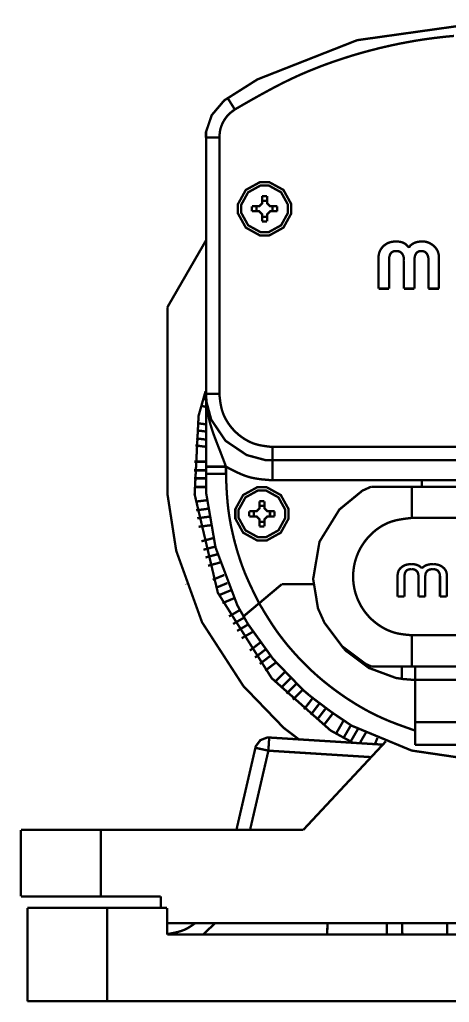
# Model space of a CAD drawing. Extents: x 0.54 to 10.46, y 0.74 to 7.76.
# Drawn here: x 7.86 to 8.368, y 3.861 to 5.023 of the extents above; entities that cross this region are included whole.
import ezdxf

# ---------------------------------------------------------------- set-up
doc = ezdxf.new("R2010")
doc.units = 0
doc.layers.get('0').update_dxf_attribs({"linetype": 'CONTINUOUS'})

msp = doc.modelspace()

# ---------------------------------------------------------------- linework, layer by layer
at = {"color": 0, "const_width": 0.00278}
for points in [[(8.73757, 4.93012), (8.70247, 4.95231), (8.58458, 4.99869), (8.42165, 5.02154), (8.25879, 4.99869), (8.1409, 4.95231), (8.10585, 4.93012)], [(8.3731, 5.00369), (8.36501, 5.00299), (8.35693, 5.00211), (8.3489, 5.00114), (8.34088, 5.00006), (8.33285, 4.99886), (8.32487, 4.99756), (8.31689, 4.9961), (8.30892, 4.99457), (8.301, 4.99294), (8.29308, 4.99115), (8.28515, 4.98931), (8.27735, 4.98731), (8.26947, 4.98525), (8.26167, 4.98307), (8.25385, 4.98079), (8.24615, 4.97835), (8.23839, 4.97586), (8.23068, 4.97325), (8.2231, 4.97054), (8.2155, 4.96772), (8.20796, 4.96474), (8.20042, 4.96169), (8.19299, 4.9585), (8.1856, 4.95514), (8.17828, 4.95171), (8.17101, 4.94814), (8.16379, 4.94444), (8.15662, 4.94065), (8.14953, 4.93679), (8.14242, 4.93289), (8.13536, 4.92893), (8.12831, 4.92492), (8.12125, 4.92085), (8.11426, 4.91678)], [(8.10585, 4.93012), (8.10183, 4.92763), (8.08697, 4.91015), (8.08014, 4.89019), (8.08014, 4.88351)], [(8.11421, 4.91678), (8.11393, 4.91721), (8.11372, 4.91769), (8.11339, 4.91808), (8.11231, 4.91982), (8.11208, 4.92025), (8.11176, 4.92068), (8.11154, 4.92106), (8.11128, 4.9215), (8.111, 4.92188), (8.11079, 4.92231), (8.11051, 4.92269), (8.11029, 4.92307), (8.11003, 4.92344), (8.10981, 4.92383), (8.10954, 4.92421), (8.10932, 4.92453), (8.1091, 4.92492), (8.10889, 4.92524), (8.10872, 4.92557), (8.10829, 4.92622), (8.10812, 4.92654), (8.10792, 4.92681), (8.10742, 4.92763), (8.10721, 4.9279), (8.1071, 4.92811), (8.10693, 4.92833), (8.10682, 4.92854), (8.10667, 4.92876), (8.10644, 4.9291), (8.10639, 4.92925), (8.10628, 4.92942), (8.10622, 4.92953), (8.10607, 4.92969), (8.10601, 4.92979), (8.10596, 4.92985), (8.10596, 4.9299), (8.10596, 4.9299), (8.1059, 4.92996), (8.1059, 4.93001), (8.1059, 4.93001), (8.10585, 4.93012)], [(8.11421, 4.91678), (8.11094, 4.91433), (8.11029, 4.91379), (8.10965, 4.91331), (8.109, 4.91276), (8.10781, 4.91168), (8.10721, 4.91108), (8.10661, 4.91054), (8.10601, 4.90994), (8.10547, 4.90929), (8.10493, 4.90869), (8.10346, 4.90674), (8.10297, 4.90603), (8.10249, 4.90539), (8.10118, 4.90326), (8.10081, 4.9025), (8.10042, 4.90181), (8.10004, 4.90104), (8.09967, 4.90033), (8.09928, 4.89958), (8.09864, 4.89806), (8.09836, 4.89725), (8.09782, 4.89572), (8.09754, 4.89492), (8.09733, 4.89415), (8.09717, 4.89333), (8.09694, 4.89253), (8.09662, 4.8909), (8.0964, 4.88926), (8.09636, 4.88846), (8.09614, 4.88683), (8.09603, 4.88519), (8.09597, 4.88433), (8.09592, 4.88351)], [(8.08018, 4.88351), (8.08018, 4.58078)], [(8.08018, 4.88351), (8.09592, 4.88351)], [(8.09592, 4.88351), (8.09592, 4.58078)], [(8.14643, 4.81435), (8.1524, 4.81435)], [(8.14643, 4.80707), (8.14643, 4.81435)], [(8.14643, 4.80886), (8.1524, 4.80886)], [(8.1524, 4.81435), (8.1524, 4.80707)], [(8.13444, 4.80236), (8.14171, 4.80236)], [(8.13444, 4.79639), (8.13444, 4.80236)], [(8.14171, 4.79639), (8.13444, 4.79639)], [(8.13992, 4.79639), (8.13992, 4.80236)], [(8.14171, 4.80236), (8.14285, 4.80236), (8.14643, 4.80593), (8.14643, 4.80707)], [(8.14643, 4.79167), (8.14643, 4.79286), (8.14285, 4.79639), (8.14171, 4.79639)], [(8.1524, 4.80707), (8.1524, 4.80593), (8.15593, 4.80236), (8.15712, 4.80236)], [(8.15712, 4.79639), (8.15593, 4.79639), (8.1524, 4.79286), (8.1524, 4.79167)], [(8.15712, 4.80236), (8.16439, 4.80236)], [(8.16439, 4.79639), (8.15712, 4.79639)], [(8.1589, 4.80236), (8.1589, 4.79639)], [(8.16439, 4.80236), (8.16439, 4.79639)], [(8.14643, 4.7844), (8.14643, 4.79167)], [(8.1524, 4.78988), (8.14643, 4.78988)], [(8.1524, 4.7844), (8.14643, 4.7844)], [(8.1524, 4.79167), (8.1524, 4.78444)], [(8.0345, 4.68294), (8.07997, 4.76167)], [(8.07997, 4.76167), (8.08018, 4.76167)], [(8.30507, 4.76085), (8.30447, 4.76079), (8.30393, 4.76074), (8.30339, 4.76074), (8.30285, 4.76069), (8.30225, 4.76064), (8.30171, 4.76058), (8.30117, 4.76047), (8.30063, 4.76042), (8.30007, 4.76031), (8.29949, 4.76025), (8.29893, 4.76014), (8.29839, 4.75999), (8.29785, 4.75988), (8.29736, 4.75971), (8.29682, 4.75956), (8.29628, 4.75933), (8.29579, 4.75911), (8.29525, 4.75896), (8.29476, 4.75868), (8.29428, 4.75846), (8.29329, 4.75792), (8.29232, 4.75726), (8.29144, 4.75662), (8.29096, 4.75629), (8.29053, 4.75592), (8.29015, 4.75558), (8.28896, 4.75439), (8.28819, 4.75353), (8.28787, 4.7531), (8.28749, 4.75265), (8.28722, 4.75222), (8.28657, 4.75125), (8.28629, 4.75082), (8.28603, 4.75028), (8.28575, 4.74978), (8.28554, 4.74929), (8.28532, 4.74875), (8.2851, 4.74826), (8.28478, 4.74718), (8.28461, 4.74669), (8.2845, 4.7461), (8.28418, 4.74447), (8.28401, 4.74283), (8.28396, 4.74224)], [(8.29639, 4.7379), (8.29639, 4.73817), (8.29644, 4.73839), (8.29644, 4.73921), (8.2965, 4.73942), (8.2965, 4.74018), (8.29656, 4.74046), (8.29656, 4.74072), (8.2966, 4.74094), (8.2966, 4.74121), (8.29665, 4.74149), (8.29665, 4.74169), (8.29671, 4.74197), (8.29671, 4.74224), (8.29676, 4.74246), (8.29682, 4.74274), (8.29688, 4.74294), (8.29699, 4.74349), (8.2971, 4.74371), (8.29715, 4.74397), (8.29719, 4.74419), (8.29731, 4.74447), (8.29736, 4.74468), (8.29747, 4.74496), (8.29769, 4.74539), (8.29779, 4.74567), (8.29801, 4.7461), (8.29818, 4.74631), (8.29829, 4.74653), (8.29861, 4.74696), (8.29878, 4.74713), (8.29893, 4.74735), (8.29949, 4.74789), (8.29969, 4.74799), (8.30013, 4.74832), (8.301, 4.74875), (8.30126, 4.74886), (8.30149, 4.74897), (8.30176, 4.74903), (8.30197, 4.74914), (8.30225, 4.74918), (8.30246, 4.74924), (8.30274, 4.74929), (8.303, 4.74929), (8.30322, 4.74935), (8.3035, 4.7494), (8.30404, 4.7494), (8.30425, 4.74946), (8.30479, 4.74946)], [(8.30479, 4.74946), (8.30507, 4.74946), (8.30533, 4.7494), (8.30567, 4.7494), (8.30593, 4.74935), (8.30621, 4.74935), (8.30653, 4.74929), (8.30681, 4.74929), (8.30735, 4.74918), (8.30767, 4.74914), (8.30794, 4.74903), (8.30821, 4.74897), (8.30903, 4.74864), (8.30925, 4.74854), (8.31006, 4.74804), (8.31071, 4.74756), (8.31153, 4.74675), (8.31174, 4.74647), (8.31207, 4.74604), (8.31222, 4.74576), (8.31239, 4.74556), (8.31256, 4.74528), (8.31267, 4.74501), (8.31278, 4.74479), (8.31293, 4.74451), (8.31326, 4.74371), (8.31332, 4.74343), (8.31342, 4.74317), (8.31353, 4.74283), (8.31381, 4.74149), (8.31381, 4.74115), (8.31386, 4.74089), (8.31386, 4.74061), (8.31392, 4.74029), (8.31392, 4.74001), (8.31396, 4.73975), (8.31396, 4.73888), (8.31401, 4.73856)], [(8.31999, 4.75331), (8.31972, 4.75369), (8.31917, 4.75435), (8.3189, 4.75472), (8.31836, 4.75537), (8.31803, 4.75569), (8.31776, 4.75603), (8.31743, 4.75629), (8.31711, 4.75662), (8.31646, 4.75717), (8.31614, 4.75749), (8.31581, 4.75771), (8.31543, 4.75797), (8.31511, 4.75819), (8.31472, 4.7584), (8.31435, 4.75868), (8.31396, 4.75885), (8.31353, 4.75906), (8.31315, 4.75922), (8.31272, 4.75939), (8.31233, 4.75956), (8.3119, 4.75971), (8.31153, 4.75982), (8.31104, 4.75993), (8.31065, 4.76004), (8.30935, 4.76036), (8.30892, 4.76042), (8.30854, 4.76047), (8.30811, 4.76053), (8.30761, 4.76058), (8.30718, 4.76064), (8.30681, 4.76069), (8.30638, 4.76074), (8.30588, 4.76074), (8.3055, 4.76079), (8.30507, 4.76085)], [(8.33529, 4.76085), (8.3349, 4.76085), (8.33453, 4.76079), (8.33421, 4.76074), (8.33382, 4.76074), (8.33339, 4.76069), (8.33306, 4.76064), (8.33268, 4.76058), (8.33231, 4.76058), (8.33117, 4.76042), (8.33083, 4.76036), (8.33046, 4.76025), (8.33008, 4.76019), (8.32975, 4.76014), (8.32938, 4.76004), (8.329, 4.75999), (8.32867, 4.75988), (8.32829, 4.75976), (8.32796, 4.75965), (8.32758, 4.75956), (8.32726, 4.75939), (8.32687, 4.75928), (8.32656, 4.75911), (8.32622, 4.759), (8.32557, 4.75868), (8.32519, 4.75851), (8.32493, 4.75831), (8.3246, 4.75814), (8.32422, 4.75792), (8.32394, 4.75771), (8.32329, 4.75726), (8.32303, 4.75706), (8.32269, 4.75683), (8.32243, 4.75662), (8.32215, 4.75635), (8.32183, 4.75613), (8.32161, 4.75586), (8.32135, 4.75558), (8.32112, 4.75526), (8.3209, 4.75499), (8.32069, 4.75467), (8.32036, 4.75401), (8.32015, 4.75369), (8.31999, 4.75331)], [(8.32644, 4.73921), (8.32644, 4.73947), (8.3265, 4.73975), (8.3265, 4.74029), (8.32656, 4.74056), (8.32656, 4.74083), (8.32661, 4.74104), (8.32661, 4.74132), (8.32667, 4.7416), (8.32667, 4.74186), (8.32676, 4.7424), (8.32676, 4.74268), (8.32682, 4.74289), (8.32687, 4.74317), (8.32699, 4.74343), (8.32704, 4.74371), (8.32715, 4.74393), (8.32721, 4.74419), (8.32731, 4.74442), (8.32736, 4.74468), (8.32747, 4.7449), (8.32758, 4.74517), (8.32775, 4.74539), (8.32785, 4.74567), (8.32807, 4.7461), (8.32889, 4.74718), (8.32926, 4.74756), (8.32949, 4.74772), (8.32964, 4.74789), (8.33051, 4.74854), (8.33078, 4.74864), (8.331, 4.74875), (8.33128, 4.74886), (8.33149, 4.74897), (8.33176, 4.74903), (8.33197, 4.74914), (8.33306, 4.74935), (8.33328, 4.74935), (8.33356, 4.7494), (8.33382, 4.7494), (8.3341, 4.74946), (8.33464, 4.74946)], [(8.33464, 4.74946), (8.3349, 4.74946), (8.33513, 4.7494), (8.33544, 4.7494), (8.33567, 4.74935), (8.33594, 4.74935), (8.33703, 4.74914), (8.33724, 4.74908), (8.33751, 4.74903), (8.33778, 4.74892), (8.338, 4.74881), (8.33826, 4.74869), (8.33871, 4.74849), (8.33897, 4.74832), (8.33919, 4.74821), (8.33942, 4.74804), (8.33979, 4.74767), (8.34, 4.7475), (8.34017, 4.74735), (8.34033, 4.74713), (8.34071, 4.74675), (8.34082, 4.74647), (8.34104, 4.74631), (8.34115, 4.74604), (8.34131, 4.74582), (8.34142, 4.74561), (8.34158, 4.74539), (8.34169, 4.74511), (8.34179, 4.7449), (8.3419, 4.74463), (8.34201, 4.74442), (8.34213, 4.74414), (8.34224, 4.74393), (8.34233, 4.74365), (8.34239, 4.74338), (8.34244, 4.74317), (8.34256, 4.74289), (8.34267, 4.74235), (8.34272, 4.74214), (8.34283, 4.7416), (8.34283, 4.74132), (8.34289, 4.74104), (8.34289, 4.74083), (8.34293, 4.74056), (8.34293, 4.74001), (8.34299, 4.73975), (8.34299, 4.73921)], [(8.35542, 4.74224), (8.35531, 4.74333), (8.35519, 4.74387), (8.35508, 4.74496), (8.35488, 4.74604), (8.35476, 4.74653), (8.35465, 4.74707), (8.35449, 4.74761), (8.35417, 4.74858), (8.35351, 4.75006), (8.35297, 4.75103), (8.35271, 4.75146), (8.35237, 4.75196), (8.35211, 4.75239), (8.35172, 4.75282), (8.3514, 4.75325), (8.35107, 4.75364), (8.35069, 4.75407), (8.34956, 4.75521), (8.34913, 4.75558), (8.34874, 4.75592), (8.347, 4.75722), (8.34651, 4.75754), (8.34565, 4.75808), (8.34467, 4.75863), (8.34418, 4.75885), (8.34369, 4.75911), (8.34321, 4.75933), (8.34267, 4.7595), (8.34218, 4.75971), (8.34169, 4.75988), (8.34115, 4.76004), (8.34065, 4.76019), (8.33903, 4.76053), (8.33854, 4.76064), (8.33692, 4.76079), (8.33637, 4.76079), (8.33583, 4.76085), (8.33529, 4.76085)], [(8.28396, 4.70497), (8.28396, 4.74224)], [(8.29639, 4.70497), (8.29639, 4.7379)], [(8.31401, 4.73856), (8.31401, 4.70492)], [(8.32644, 4.70497), (8.32644, 4.73921)], [(8.34299, 4.73921), (8.34299, 4.70497)], [(8.35542, 4.70497), (8.35542, 4.74224)], [(8.28396, 4.70497), (8.29644, 4.70497)], [(8.31401, 4.70497), (8.32644, 4.70497)], [(8.34299, 4.70497), (8.35542, 4.70497)], [(8.0345, 4.48551), (8.0345, 4.68294)], [(8.07958, 4.58376), (8.0714, 4.55474), (8.06674, 4.46186), (8.09412, 4.3456), (8.15776, 4.24457), (8.22726, 4.18278), (8.25375, 4.16824)], [(8.08018, 4.58376), (8.07958, 4.58376)], [(8.09592, 4.58078), (8.08014, 4.58078)], [(8.08018, 4.58078), (8.08018, 4.57314), (8.08632, 4.55018), (8.10319, 4.52518), (8.12819, 4.50831), (8.15115, 4.50211), (8.15886, 4.50211)], [(8.10379, 4.49457), (8.10308, 4.49642), (8.10237, 4.49821), (8.10172, 4.50006), (8.10107, 4.50185), (8.10037, 4.50364), (8.09967, 4.50549), (8.09896, 4.50726), (8.09831, 4.50906), (8.0976, 4.51085), (8.09694, 4.51264), (8.09625, 4.51438), (8.09554, 4.51617), (8.09483, 4.5179), (8.09418, 4.51969), (8.09347, 4.52143), (8.09283, 4.52317), (8.09212, 4.5249), (8.09147, 4.52669), (8.09076, 4.52843), (8.09017, 4.53017), (8.08951, 4.5319), (8.08886, 4.53369), (8.08826, 4.53543), (8.08768, 4.53722), (8.08708, 4.53896), (8.08599, 4.54254), (8.08544, 4.54428), (8.08447, 4.54785), (8.08404, 4.54964), (8.08361, 4.55149), (8.08285, 4.55507), (8.08251, 4.55692), (8.08225, 4.55871), (8.08171, 4.56239), (8.08149, 4.56418), (8.08132, 4.56603), (8.08111, 4.56787), (8.08078, 4.57156), (8.08068, 4.5734), (8.08051, 4.57525), (8.08018, 4.58078)], [(8.08018, 4.58078), (8.08018, 4.49457)], [(8.15886, 4.51785), (8.15733, 4.51801), (8.15419, 4.51833), (8.15267, 4.51856), (8.1511, 4.51872), (8.14958, 4.51893), (8.14806, 4.51921), (8.14654, 4.51942), (8.14501, 4.51969), (8.1435, 4.52001), (8.14204, 4.52035), (8.14051, 4.52072), (8.13758, 4.5216), (8.13613, 4.52208), (8.13471, 4.52263), (8.13331, 4.52322), (8.13189, 4.52387), (8.13053, 4.52453), (8.12913, 4.52528), (8.12782, 4.52604), (8.12646, 4.52681), (8.12517, 4.52761), (8.12386, 4.52849), (8.12261, 4.52935), (8.12011, 4.53119), (8.11774, 4.53315), (8.11546, 4.53521), (8.11328, 4.53738), (8.11122, 4.53965), (8.11019, 4.54085), (8.10926, 4.54204), (8.10829, 4.54329), (8.10742, 4.54454), (8.1065, 4.54579), (8.10488, 4.54839), (8.10406, 4.54975), (8.10331, 4.55111), (8.1026, 4.55246), (8.10189, 4.55388), (8.10129, 4.55524), (8.10069, 4.55669), (8.10015, 4.55811), (8.09967, 4.55957), (8.09918, 4.56099), (8.09879, 4.5625), (8.09842, 4.56396), (8.0981, 4.56549), (8.09776, 4.56694), (8.09722, 4.56999), (8.097, 4.57156), (8.09679, 4.57308), (8.09662, 4.5746), (8.0964, 4.57617), (8.09625, 4.57769), (8.09608, 4.57926), (8.09592, 4.58078)], [(8.07514, 4.5664), (8.08014, 4.56511)], [(8.08018, 4.57383), (8.07715, 4.57465)], [(8.08018, 4.5446), (8.07107, 4.54579)], [(8.06976, 4.53743), (8.08018, 4.53608)], [(8.0676, 4.51969), (8.08014, 4.51801)], [(8.08018, 4.52653), (8.06853, 4.52806)], [(8.15886, 4.50211), (8.15886, 4.51785)], [(8.15886, 4.51785), (8.68457, 4.51785)], [(8.08018, 4.50049), (8.06629, 4.50049)], [(8.08018, 4.49457), (8.10379, 4.49457)], [(8.08018, 4.49457), (8.08018, 4.486)], [(8.10379, 4.49457), (8.10536, 4.49376), (8.10699, 4.49283), (8.10861, 4.49203), (8.11187, 4.49029), (8.11513, 4.48867), (8.11675, 4.4879), (8.11843, 4.48714), (8.12007, 4.48639), (8.12175, 4.48568), (8.12337, 4.48497), (8.12506, 4.48432), (8.12674, 4.48372), (8.12847, 4.48313), (8.13015, 4.48258), (8.13189, 4.4821), (8.13362, 4.48167), (8.13542, 4.48128), (8.13715, 4.4809), (8.13894, 4.48058), (8.14068, 4.48031), (8.14247, 4.48004), (8.14432, 4.47976), (8.14611, 4.47954), (8.14789, 4.47939), (8.14974, 4.47922), (8.15153, 4.47906), (8.15522, 4.47874), (8.15701, 4.47863), (8.15886, 4.47851)], [(8.10379, 4.49457), (8.10379, 4.486)], [(8.15886, 4.50211), (8.68457, 4.50211)], [(8.15886, 4.50211), (8.15886, 4.47851)], [(8.0345, 4.48551), (8.0345, 4.46294), (8.04497, 4.39518), (8.07547, 4.31065), (8.12429, 4.23529), (8.17193, 4.18587), (8.18994, 4.17219)], [(8.06603, 4.49024), (8.08018, 4.49024)], [(8.10379, 4.486), (8.08018, 4.486)], [(8.08018, 4.486), (8.08018, 4.46431), (8.09142, 4.39903), (8.11724, 4.33057), (8.12451, 4.31771)], [(8.14296, 4.33311), (8.14144, 4.3361), (8.13851, 4.34207), (8.13699, 4.34506), (8.13553, 4.34804), (8.13271, 4.354), (8.13129, 4.35704), (8.12993, 4.36003), (8.12858, 4.36312), (8.12597, 4.36919), (8.12358, 4.37538), (8.12244, 4.37853), (8.12131, 4.38162), (8.12028, 4.38476), (8.11925, 4.38797), (8.11822, 4.39111), (8.11724, 4.39432), (8.11632, 4.39746), (8.11546, 4.40067), (8.11453, 4.40386), (8.11372, 4.40712), (8.1129, 4.41032), (8.11139, 4.41683), (8.11068, 4.42003), (8.10997, 4.42333), (8.10932, 4.4266), (8.10812, 4.43311), (8.10758, 4.43636), (8.10715, 4.43967), (8.10667, 4.44299), (8.10628, 4.44624), (8.1059, 4.44954), (8.10558, 4.45285), (8.10504, 4.45947), (8.1046, 4.4661), (8.10428, 4.47271), (8.10411, 4.47607), (8.10379, 4.486)], [(8.08018, 4.48079), (8.06603, 4.48079)], [(8.27533, 4.47092), (8.26497, 4.46625), (8.23774, 4.4439), (8.21425, 4.40587), (8.20676, 4.36182), (8.21246, 4.32704), (8.21713, 4.31668), (8.22, 4.31022), (8.24089, 4.28228), (8.26882, 4.26139), (8.27533, 4.25846)], [(8.32329, 4.47092), (8.27533, 4.47092)], [(8.32329, 4.43403), (8.32329, 4.47092)], [(8.32329, 4.47092), (8.52007, 4.47092)], [(8.38292, 4.47879), (8.33513, 4.47879)], [(8.33513, 4.47879), (8.33513, 4.47092)], [(8.06629, 4.47054), (8.08051, 4.47054)], [(8.08154, 4.45497), (8.06743, 4.45313)], [(8.14328, 4.45378), (8.14925, 4.45378)], [(8.14328, 4.4465), (8.14328, 4.45378)], [(8.14328, 4.44829), (8.14925, 4.44829)], [(8.14925, 4.45378), (8.14925, 4.4465)], [(8.06853, 4.44299), (8.08268, 4.44482)], [(8.13129, 4.43582), (8.13129, 4.44179)], [(8.13129, 4.44179), (8.13857, 4.44179)], [(8.13857, 4.43582), (8.13129, 4.43582)], [(8.13678, 4.43582), (8.13678, 4.44179)], [(8.13857, 4.44179), (8.13971, 4.44179), (8.14328, 4.44536), (8.14328, 4.4465)], [(8.14328, 4.4311), (8.14328, 4.43229), (8.13971, 4.43582), (8.13857, 4.43582)], [(8.14925, 4.4465), (8.14925, 4.44536), (8.15278, 4.44179), (8.15397, 4.44179)], [(8.15397, 4.43582), (8.15278, 4.43582), (8.14925, 4.43229), (8.14925, 4.4311)], [(8.15397, 4.44179), (8.16118, 4.44179)], [(8.16118, 4.43582), (8.15397, 4.43582)], [(8.15576, 4.44179), (8.15576, 4.43582)], [(8.16118, 4.44179), (8.16118, 4.43582)], [(8.08393, 4.43544), (8.06976, 4.4336)], [(8.07135, 4.4235), (8.08561, 4.42535)], [(8.14328, 4.42389), (8.14328, 4.4311)], [(8.14925, 4.42931), (8.14328, 4.42931)], [(8.14925, 4.4311), (8.14925, 4.42389)], [(8.32329, 4.29531), (8.32107, 4.29551), (8.31879, 4.29574), (8.31657, 4.29596), (8.31429, 4.29622), (8.31207, 4.2965), (8.30979, 4.29688), (8.30761, 4.29725), (8.30539, 4.29775), (8.30322, 4.29829), (8.30106, 4.29893), (8.29893, 4.29969), (8.29682, 4.30051), (8.29471, 4.30138), (8.29269, 4.30236), (8.29064, 4.30344), (8.28868, 4.30453), (8.28674, 4.30572), (8.28483, 4.30697), (8.28293, 4.30826), (8.28114, 4.30963), (8.27935, 4.31104), (8.27761, 4.31256), (8.27593, 4.31401), (8.27431, 4.3156), (8.27274, 4.31722), (8.27121, 4.3189), (8.26975, 4.32064), (8.26833, 4.32238), (8.26699, 4.32422), (8.26574, 4.32607), (8.26449, 4.32796), (8.26329, 4.32992), (8.26221, 4.33187), (8.26118, 4.33393), (8.26019, 4.33594), (8.25928, 4.33806), (8.25846, 4.34011), (8.25771, 4.34229), (8.257, 4.3444), (8.25635, 4.34657), (8.25581, 4.34879), (8.25532, 4.35101), (8.25493, 4.35325), (8.25429, 4.35769), (8.25413, 4.35997), (8.25401, 4.36225), (8.25396, 4.36453), (8.25401, 4.36675), (8.25413, 4.36903), (8.25429, 4.37131), (8.25456, 4.37358), (8.25489, 4.37582), (8.25526, 4.37804), (8.25575, 4.38026), (8.25629, 4.38249), (8.2576, 4.38683), (8.25836, 4.389), (8.25922, 4.39111), (8.2601, 4.39318), (8.26107, 4.39524), (8.2621, 4.39725), (8.26318, 4.39925), (8.26437, 4.40121), (8.26563, 4.4031), (8.26688, 4.40494), (8.26824, 4.40679), (8.26964, 4.40858), (8.27111, 4.41032), (8.27263, 4.412), (8.27425, 4.41363), (8.27582, 4.41525), (8.2775, 4.41683), (8.27924, 4.41829), (8.28103, 4.41976), (8.28288, 4.42111), (8.28472, 4.42242), (8.28663, 4.42367), (8.28857, 4.42486), (8.29058, 4.42594), (8.29258, 4.42697), (8.29465, 4.4279), (8.29676, 4.42876), (8.29883, 4.42953), (8.301, 4.43018), (8.30317, 4.43078), (8.30533, 4.43132), (8.30757, 4.43181), (8.31201, 4.43257), (8.31429, 4.43289), (8.31651, 4.43321), (8.32107, 4.43375), (8.32329, 4.43403)], [(8.32329, 4.43403), (8.52007, 4.43403)], [(8.14925, 4.42389), (8.14328, 4.42389)], [(8.08871, 4.4101), (8.07476, 4.40636)], [(8.07715, 4.39638), (8.09115, 4.40012)], [(8.09364, 4.391), (8.07958, 4.38726)], [(8.08251, 4.37744), (8.09662, 4.38124)], [(8.30658, 4.36692), (8.30669, 4.36778), (8.30681, 4.36817), (8.30686, 4.36854), (8.30692, 4.36897), (8.30701, 4.36936), (8.30707, 4.36979), (8.30724, 4.37017), (8.30746, 4.37093), (8.30761, 4.37131), (8.30783, 4.37169), (8.308, 4.37201), (8.30821, 4.3724), (8.30843, 4.37272), (8.30865, 4.3731), (8.30919, 4.37375), (8.3094, 4.37408), (8.30974, 4.37435), (8.31, 4.37468), (8.31028, 4.37494), (8.31093, 4.37549), (8.31119, 4.37576), (8.31153, 4.37597), (8.31185, 4.37625), (8.31218, 4.37646), (8.31256, 4.37668), (8.31287, 4.3769), (8.31364, 4.37733), (8.31396, 4.3775), (8.31435, 4.37771), (8.31549, 4.37819), (8.31586, 4.37831), (8.31625, 4.37847), (8.31663, 4.37858), (8.31706, 4.37869), (8.31782, 4.3789), (8.31825, 4.37896), (8.31901, 4.37907), (8.31944, 4.37918), (8.31982, 4.37924), (8.32026, 4.37929), (8.32064, 4.37929), (8.32107, 4.37935), (8.32146, 4.37939), (8.32189, 4.37939), (8.32232, 4.37944), (8.32269, 4.37944), (8.32308, 4.3795)], [(8.32314, 4.3795), (8.32346, 4.37944), (8.32379, 4.37944), (8.32411, 4.37939), (8.32443, 4.37939), (8.32476, 4.37935), (8.32514, 4.37935), (8.32775, 4.3789), (8.3284, 4.37869), (8.32872, 4.37864), (8.32938, 4.37842), (8.32969, 4.37825), (8.32997, 4.37815), (8.33029, 4.37804), (8.33062, 4.37788), (8.33089, 4.37771), (8.33122, 4.37761), (8.33149, 4.37744), (8.33182, 4.37728), (8.33208, 4.37706), (8.33262, 4.37674), (8.33317, 4.37631), (8.33344, 4.37614), (8.33425, 4.37549), (8.33447, 4.37528), (8.33475, 4.37506), (8.33496, 4.37483), (8.33524, 4.37462)], [(8.33524, 4.37462), (8.3355, 4.37483), (8.33578, 4.37511), (8.3361, 4.37532), (8.33637, 4.3756), (8.33664, 4.37582), (8.33697, 4.37603), (8.33751, 4.37646), (8.33817, 4.3769), (8.33843, 4.37706), (8.33882, 4.37728), (8.33908, 4.37744), (8.33946, 4.37761), (8.34044, 4.3781), (8.34082, 4.37819), (8.34115, 4.37831), (8.34153, 4.37847), (8.34185, 4.37858), (8.34224, 4.37869), (8.34256, 4.37875), (8.34293, 4.37885), (8.34332, 4.3789), (8.34369, 4.37901), (8.34407, 4.37907), (8.3444, 4.37912), (8.34517, 4.37924), (8.34554, 4.37924), (8.34592, 4.37929), (8.34625, 4.37935), (8.34662, 4.37935), (8.347, 4.37939), (8.34733, 4.37939), (8.34771, 4.37944), (8.34847, 4.37944), (8.34885, 4.3795)], [(8.34885, 4.3795), (8.34924, 4.37944), (8.34967, 4.37939), (8.35042, 4.37929), (8.35086, 4.37924), (8.35124, 4.37924), (8.35161, 4.37912), (8.35275, 4.37896), (8.35319, 4.3789), (8.35394, 4.37869), (8.35433, 4.37864), (8.35471, 4.37847), (8.35585, 4.37815), (8.35618, 4.37799), (8.35656, 4.37782), (8.35688, 4.37765), (8.35726, 4.3775), (8.35764, 4.37728), (8.35796, 4.37711), (8.35894, 4.37646), (8.35932, 4.37625), (8.3596, 4.37597), (8.35992, 4.37576), (8.36025, 4.37549), (8.36051, 4.37522), (8.36083, 4.37494), (8.36165, 4.37414), (8.36193, 4.37381), (8.36219, 4.37354), (8.36307, 4.37224), (8.36328, 4.37185), (8.3635, 4.37153), (8.36367, 4.37115), (8.36382, 4.37082), (8.36399, 4.37044), (8.36431, 4.36931), (8.36442, 4.36854), (8.36453, 4.36811), (8.36453, 4.36774), (8.36458, 4.36735), (8.36458, 4.36692)], [(8.10172, 4.36654), (8.08811, 4.36089)], [(8.30658, 4.34104), (8.30658, 4.36692)], [(8.32297, 4.37349), (8.32269, 4.37343), (8.32243, 4.37343), (8.32221, 4.37337), (8.32167, 4.37337), (8.32146, 4.37332), (8.32118, 4.37332), (8.32064, 4.37321), (8.32042, 4.37321), (8.32015, 4.37315), (8.31993, 4.3731), (8.31939, 4.37299), (8.31917, 4.37289), (8.3189, 4.37278), (8.31868, 4.37272), (8.31847, 4.37261), (8.31819, 4.3725), (8.31799, 4.3724), (8.31776, 4.37224), (8.31754, 4.37213), (8.31739, 4.37196), (8.31694, 4.37164), (8.31679, 4.37147), (8.31646, 4.37104), (8.31629, 4.37088), (8.31614, 4.37067), (8.31603, 4.37044), (8.31586, 4.37022), (8.31575, 4.37001), (8.31565, 4.36974), (8.31532, 4.36908), (8.31526, 4.36882), (8.31515, 4.36854), (8.31511, 4.36833), (8.31506, 4.36806), (8.315, 4.36783), (8.31494, 4.36757), (8.31489, 4.36735), (8.31478, 4.36681), (8.31472, 4.3666), (8.31472, 4.36632), (8.31467, 4.36604), (8.31467, 4.36556), (8.31461, 4.36529), (8.31461, 4.36481), (8.31456, 4.36453), (8.31456, 4.36431)], [(8.33122, 4.36475), (8.33122, 4.36529), (8.33117, 4.3655), (8.33117, 4.36578), (8.33111, 4.366), (8.33111, 4.36626), (8.33106, 4.36649), (8.33106, 4.36669), (8.331, 4.36697), (8.33094, 4.36719), (8.33094, 4.36746), (8.33083, 4.36789), (8.33078, 4.36817), (8.33068, 4.36838), (8.33062, 4.3686), (8.33051, 4.36882), (8.33046, 4.36903), (8.33035, 4.36931), (8.33003, 4.36996), (8.32986, 4.37011), (8.32975, 4.37033), (8.32958, 4.37056), (8.32949, 4.37071), (8.32932, 4.37093), (8.32915, 4.3711), (8.329, 4.37131), (8.32878, 4.37147), (8.32844, 4.37181), (8.32824, 4.3719), (8.32807, 4.37207), (8.32785, 4.37224), (8.32656, 4.37289), (8.32633, 4.37294), (8.32611, 4.37304), (8.32585, 4.3731), (8.32563, 4.37315), (8.32536, 4.37321), (8.32493, 4.37332), (8.32465, 4.37332), (8.32443, 4.37337), (8.32417, 4.37337), (8.32394, 4.37343), (8.32297, 4.37343)], [(8.34831, 4.37349), (8.34804, 4.37343), (8.34754, 4.37343), (8.34733, 4.37337), (8.34679, 4.37337), (8.34657, 4.37332), (8.34631, 4.37332), (8.34608, 4.37326), (8.34581, 4.37326), (8.3456, 4.37321), (8.34532, 4.37315), (8.34511, 4.3731), (8.34483, 4.37304), (8.34462, 4.37299), (8.34435, 4.37294), (8.34412, 4.37283), (8.34392, 4.37278), (8.34364, 4.37267), (8.34343, 4.37261), (8.34299, 4.3724), (8.34278, 4.37224), (8.34256, 4.37213), (8.34233, 4.37196), (8.34218, 4.37185), (8.34174, 4.37153), (8.34158, 4.37131), (8.34125, 4.37099), (8.3411, 4.37076), (8.34093, 4.37061), (8.34076, 4.37039), (8.34065, 4.37017), (8.3405, 4.36996), (8.34028, 4.36951), (8.34011, 4.36931), (8.3399, 4.36887), (8.33985, 4.36865), (8.33974, 4.36838), (8.33968, 4.36817), (8.33957, 4.36794), (8.33951, 4.36768), (8.33946, 4.36746), (8.33942, 4.36719), (8.33936, 4.36697), (8.33936, 4.36669), (8.33931, 4.36649), (8.33931, 4.366), (8.33925, 4.36572), (8.33925, 4.36524)], [(8.35661, 4.36524), (8.35656, 4.36546), (8.35656, 4.36572), (8.3565, 4.36594), (8.3565, 4.36615), (8.35644, 4.36643), (8.35644, 4.36664), (8.35639, 4.36686), (8.35633, 4.36714), (8.35633, 4.36735), (8.35618, 4.368), (8.35607, 4.36828), (8.35601, 4.36843), (8.3559, 4.36871), (8.35585, 4.36893), (8.35574, 4.36914), (8.35568, 4.36936), (8.35558, 4.36951), (8.35542, 4.36974), (8.35519, 4.37017), (8.35508, 4.37033), (8.35493, 4.37056), (8.35476, 4.37071), (8.35465, 4.37093), (8.354, 4.37158), (8.35379, 4.37175), (8.35363, 4.3719), (8.3534, 4.37201), (8.35325, 4.37218), (8.35303, 4.37229), (8.35286, 4.3724), (8.352, 4.37283), (8.35178, 4.37289), (8.35157, 4.37299), (8.35129, 4.37304), (8.35064, 4.37321), (8.35042, 4.37321), (8.35015, 4.37326), (8.34993, 4.37332), (8.34972, 4.37332), (8.34944, 4.37337), (8.34924, 4.37337), (8.34901, 4.37343), (8.34853, 4.37343), (8.34831, 4.37349)], [(8.36458, 4.36692), (8.36458, 4.3411)], [(8.05664, 4.35547), (8.05647, 4.35596)], [(8.09174, 4.35135), (8.10547, 4.35704)], [(8.14296, 4.33311), (8.16986, 4.35574)], [(8.16986, 4.35574), (8.20708, 4.35574)], [(8.31456, 4.36426), (8.31456, 4.34104)], [(8.33122, 4.34104), (8.33122, 4.36475)], [(8.33919, 4.36524), (8.33919, 4.3411)], [(8.35661, 4.34104), (8.35661, 4.36524)], [(8.10915, 4.34831), (8.09538, 4.34261)], [(8.09956, 4.33328), (8.11339, 4.33903)], [(8.12451, 4.31771), (8.12451, 4.31771), (8.12463, 4.31776), (8.12463, 4.31776), (8.12463, 4.31782), (8.12472, 4.31787), (8.12472, 4.31787), (8.12472, 4.31793), (8.12489, 4.31799), (8.12489, 4.31799), (8.12517, 4.31825), (8.12528, 4.31831), (8.12543, 4.31842), (8.12554, 4.31858), (8.12576, 4.31868), (8.12592, 4.31885), (8.12614, 4.31901), (8.12657, 4.31944), (8.12685, 4.31961), (8.12711, 4.31982), (8.12739, 4.3201), (8.12765, 4.32032), (8.12793, 4.32058), (8.1289, 4.3214), (8.12929, 4.32167), (8.12961, 4.32194), (8.13151, 4.32357), (8.13194, 4.32389), (8.13232, 4.32428), (8.13282, 4.3246), (8.13319, 4.32497), (8.13362, 4.32536), (8.13411, 4.32574), (8.13456, 4.32607), (8.13504, 4.3265), (8.13547, 4.32688), (8.13596, 4.32726), (8.13644, 4.32769), (8.13693, 4.32807), (8.13743, 4.3285), (8.13792, 4.32889), (8.13889, 4.32975), (8.13937, 4.33014), (8.13986, 4.33057), (8.1404, 4.331), (8.1409, 4.33143), (8.14144, 4.33187), (8.14242, 4.33274), (8.14296, 4.33311)], [(8.14296, 4.33311), (8.14242, 4.33268), (8.14193, 4.33225), (8.14144, 4.33187), (8.1409, 4.33143), (8.1404, 4.331), (8.13986, 4.33057), (8.13889, 4.32969), (8.1384, 4.32932), (8.13792, 4.32889), (8.13743, 4.3285), (8.13687, 4.32807), (8.13639, 4.32764), (8.13596, 4.32726), (8.13547, 4.32688), (8.13504, 4.3265), (8.13456, 4.32611), (8.13406, 4.32568), (8.13362, 4.32531), (8.13319, 4.32497), (8.13276, 4.3246), (8.13232, 4.32428), (8.13194, 4.32389), (8.13151, 4.32357), (8.13112, 4.32324), (8.13069, 4.32286), (8.13038, 4.3226), (8.12961, 4.32194), (8.12929, 4.32167), (8.1289, 4.3214), (8.12858, 4.32107), (8.12825, 4.32086), (8.12799, 4.32058), (8.12765, 4.32032), (8.12657, 4.31944), (8.12636, 4.31922), (8.12614, 4.31907), (8.12576, 4.31868), (8.12554, 4.31858), (8.12537, 4.31842), (8.12522, 4.31831), (8.12511, 4.31814), (8.125, 4.31808), (8.12489, 4.31799), (8.12478, 4.31793), (8.12472, 4.31793), (8.12468, 4.31782), (8.12468, 4.31782), (8.12468, 4.31782), (8.12463, 4.31776), (8.12463, 4.31776)], [(8.31456, 4.34104), (8.30658, 4.34104)], [(8.33919, 4.34104), (8.33128, 4.34104)], [(8.36458, 4.34104), (8.35661, 4.34104)], [(8.12039, 4.32519), (8.10732, 4.3176)], [(8.11214, 4.3086), (8.12532, 4.31625)], [(8.13015, 4.30811), (8.11692, 4.30046)], [(8.12451, 4.31771), (8.12956, 4.30875), (8.15944, 4.26719), (8.19499, 4.23042), (8.2029, 4.22379)], [(8.12224, 4.29172), (8.13564, 4.29949)], [(8.14438, 4.28674), (8.13194, 4.27718)], [(8.32329, 4.29531), (8.52007, 4.29531)], [(8.32329, 4.2584), (8.32329, 4.29531)], [(8.13797, 4.26888), (8.15044, 4.27849)], [(8.24083, 4.28228), (8.24533, 4.27707), (8.27268, 4.25662), (8.30464, 4.24479), (8.31153, 4.24382)], [(8.15631, 4.27106), (8.14372, 4.26139)], [(8.15013, 4.25347), (8.16282, 4.26318)], [(8.17313, 4.25179), (8.16168, 4.24035)], [(8.27533, 4.2584), (8.32329, 4.2584)], [(8.31153, 4.2584), (8.31153, 4.24376)], [(8.32329, 4.2584), (8.52007, 4.2584)], [(8.32726, 4.2584), (8.32726, 4.24268)], [(8.16872, 4.23292), (8.18024, 4.24447)], [(8.31153, 4.24376), (8.31282, 4.2436), (8.32363, 4.24268), (8.32726, 4.24268)], [(8.32726, 4.24268), (8.51611, 4.24268)], [(8.32726, 4.1926), (8.32726, 4.24268)], [(8.18701, 4.2379), (8.1754, 4.22624)], [(8.18283, 4.21918), (8.19461, 4.23096)], [(8.20622, 4.22108), (8.19596, 4.20768)], [(8.2029, 4.22374), (8.20344, 4.22331), (8.20404, 4.22287), (8.20458, 4.22244), (8.20518, 4.222), (8.20574, 4.22157), (8.20632, 4.22114), (8.20688, 4.22065), (8.20747, 4.22021), (8.20801, 4.21978), (8.20861, 4.21935), (8.20921, 4.21886), (8.20979, 4.21843), (8.21035, 4.21799), (8.21153, 4.21712), (8.21213, 4.21664), (8.21272, 4.21619), (8.21337, 4.21576), (8.21397, 4.21533), (8.21457, 4.21485), (8.21517, 4.21442), (8.21582, 4.21392), (8.21701, 4.21306), (8.21761, 4.21257), (8.21826, 4.21208), (8.21946, 4.21121), (8.22065, 4.21024), (8.22131, 4.20979), (8.2219, 4.20936), (8.2225, 4.20888), (8.2231, 4.20844), (8.22368, 4.20796), (8.22726, 4.20535), (8.22781, 4.20497), (8.229, 4.2041), (8.22954, 4.20372), (8.23014, 4.20329), (8.23068, 4.2029), (8.23128, 4.20247)], [(8.20389, 4.20122), (8.21425, 4.21474)], [(8.22185, 4.20915), (8.21137, 4.19547)], [(8.21967, 4.18946), (8.23025, 4.20324)], [(8.23128, 4.20247), (8.25211, 4.18847), (8.32314, 4.15901), (8.42171, 4.14453), (8.52024, 4.15901), (8.59125, 4.18847), (8.61214, 4.20247)], [(8.243, 4.19499), (8.23421, 4.17974)], [(8.32726, 4.16575), (8.32726, 4.1926)], [(8.51611, 4.1926), (8.32726, 4.1926)], [(8.24289, 4.17437), (8.25179, 4.18972)], [(8.26004, 4.18517), (8.25108, 4.16971)], [(8.26178, 4.16769), (8.26915, 4.18044)], [(8.15483, 4.17443), (8.15289, 4.17458), (8.14442, 4.17133), (8.13894, 4.16411), (8.13851, 4.16222)], [(8.15483, 4.17443), (8.15474, 4.17312), (8.15392, 4.16015), (8.15386, 4.15886)], [(8.15483, 4.17443), (8.28901, 4.16601)], [(8.29258, 4.16982), (8.1951, 4.06526)], [(8.28276, 4.17399), (8.27968, 4.16661)], [(8.29172, 4.16889), (8.29215, 4.16997)], [(8.1161, 4.06526), (8.13851, 4.16222)], [(8.15386, 4.15886), (8.15256, 4.15918), (8.13976, 4.162), (8.13851, 4.16222)], [(8.32726, 4.16575), (8.51611, 4.16575)], [(7.86139, 3.9866), (7.86139, 4.06526)], [(7.95583, 4.06526), (7.86139, 4.06526)], [(7.95583, 4.06526), (7.95583, 3.9866)], [(8.1951, 4.06526), (7.95583, 4.06526)], [(7.95583, 3.9866), (7.86139, 3.9866)], [(7.95583, 3.9866), (8.02664, 3.9866)], [(8.02664, 3.9866), (8.02664, 3.97299)], [(7.86908, 3.86279), (7.86908, 3.97299)], [(7.86908, 3.97299), (7.96349, 3.97299)], [(7.96349, 3.97299), (7.96349, 3.86279)], [(8.03407, 3.97299), (7.96349, 3.97299)], [(8.03435, 3.94146), (8.03407, 3.97299)], [(8.03418, 3.95514), (8.82932, 3.95514)], [(8.06743, 3.95514), (8.06651, 3.95443), (8.06282, 3.95182), (8.0619, 3.95122), (8.06093, 3.95057), (8.06, 3.95003), (8.05903, 3.94943), (8.05707, 3.94835), (8.0561, 3.94786), (8.05507, 3.94738), (8.05404, 3.94694), (8.05094, 3.94581), (8.04986, 3.94547), (8.04878, 3.9451), (8.04769, 3.94482), (8.0466, 3.9445), (8.04551, 3.94428), (8.04443, 3.94401), (8.04329, 3.94374), (8.04221, 3.94353), (8.04107, 3.94325), (8.03999, 3.94308), (8.03543, 3.94222), (8.03435, 3.94206)], [(8.22342, 3.94146), (8.22358, 3.95508)], [(8.29394, 3.95514), (8.29378, 3.94151)], [(8.31196, 3.95514), (8.31213, 3.94151)], [(8.36518, 3.95514), (8.36507, 3.94151)], [(8.03435, 3.94146), (8.83703, 3.94146)], [(7.86908, 3.86279), (7.96349, 3.86279)], [(7.96349, 3.86279), (8.90782, 3.86279)]]:
    msp.add_lwpolyline(points, dxfattribs=at)
for points in [[(8.11794, 4.79937), (8.11794, 4.80496), (8.12717, 4.82167), (8.14382, 4.83083), (8.14942, 4.83083), (8.15494, 4.83083), (8.17165, 4.82167), (8.18088, 4.80496), (8.18088, 4.79937), (8.18088, 4.79383), (8.17165, 4.77713), (8.15494, 4.7679), (8.14942, 4.7679), (8.14382, 4.7679), (8.12717, 4.77713), (8.11794, 4.79383), (8.11794, 4.79937)], [(8.12185, 4.79937), (8.12185, 4.80425), (8.12993, 4.81885), (8.14453, 4.82693), (8.14942, 4.82693), (8.15424, 4.82693), (8.16889, 4.81885), (8.17697, 4.80425), (8.17697, 4.79937), (8.17697, 4.79454), (8.16889, 4.77989), (8.15424, 4.77181), (8.14942, 4.77181), (8.14453, 4.77181), (8.12993, 4.77989), (8.12185, 4.79454), (8.12185, 4.79937)], [(8.11481, 4.43881), (8.11481, 4.44439), (8.12403, 4.46104), (8.14068, 4.47026), (8.14626, 4.47026), (8.15181, 4.47026), (8.16851, 4.46104), (8.17774, 4.44439), (8.17774, 4.43881), (8.17774, 4.43326), (8.16851, 4.41656), (8.15181, 4.40733), (8.14626, 4.40733), (8.14068, 4.40733), (8.12403, 4.41656), (8.11481, 4.43326), (8.11481, 4.43881)], [(8.11871, 4.43881), (8.11871, 4.44368), (8.12679, 4.45828), (8.14139, 4.46636), (8.14626, 4.46636), (8.1511, 4.46636), (8.16575, 4.45828), (8.17383, 4.44368), (8.17383, 4.43881), (8.17383, 4.43397), (8.16575, 4.41932), (8.1511, 4.41124), (8.14626, 4.41124), (8.14139, 4.41124), (8.12679, 4.41932), (8.11871, 4.43397), (8.11871, 4.43881)], [(7.86908, 3.86279), (7.86908, 3.86279)]]:
    msp.add_lwpolyline(points, close=True, dxfattribs=at)
at = {"color": 250, "const_width": 0.00278}
for points in [[(8.15886, 4.47851), (8.33513, 4.47851)], [(8.32726, 4.18261), (8.32368, 4.18386), (8.32004, 4.18517), (8.31646, 4.18642), (8.30572, 4.19032), (8.30214, 4.19168), (8.29508, 4.1945), (8.29161, 4.19601), (8.28808, 4.19754), (8.28467, 4.19911), (8.28119, 4.20074), (8.27778, 4.20242), (8.27442, 4.20415), (8.271, 4.20594), (8.26768, 4.20779), (8.26107, 4.21158), (8.25776, 4.21354), (8.25456, 4.21556), (8.25131, 4.21761), (8.2481, 4.21967), (8.2449, 4.22179), (8.24181, 4.2239), (8.23867, 4.22613), (8.23557, 4.22831), (8.22939, 4.23286), (8.22342, 4.23753), (8.22043, 4.2399), (8.21457, 4.24479), (8.21169, 4.24729), (8.20606, 4.25239), (8.20329, 4.25499), (8.20053, 4.25765), (8.19781, 4.26031), (8.1951, 4.26303), (8.19243, 4.26574), (8.18983, 4.2685), (8.18722, 4.27132), (8.18468, 4.27414), (8.18212, 4.27701), (8.17714, 4.28276), (8.17475, 4.28569), (8.17236, 4.28868), (8.17003, 4.29172), (8.16769, 4.29471), (8.16542, 4.29779), (8.16319, 4.30089), (8.16103, 4.30404), (8.1589, 4.30718), (8.15479, 4.31358), (8.15278, 4.31679), (8.14876, 4.32329), (8.14686, 4.32656), (8.14486, 4.32986), (8.14296, 4.33311)], [(8.15386, 4.15886), (8.13222, 4.06526)], [(8.27528, 4.15126), (8.15386, 4.15886)], [(8.09088, 3.95514), (8.07693, 3.94151)]]:
    msp.add_lwpolyline(points, dxfattribs=at)

doc.saveas('drawing.dxf')
